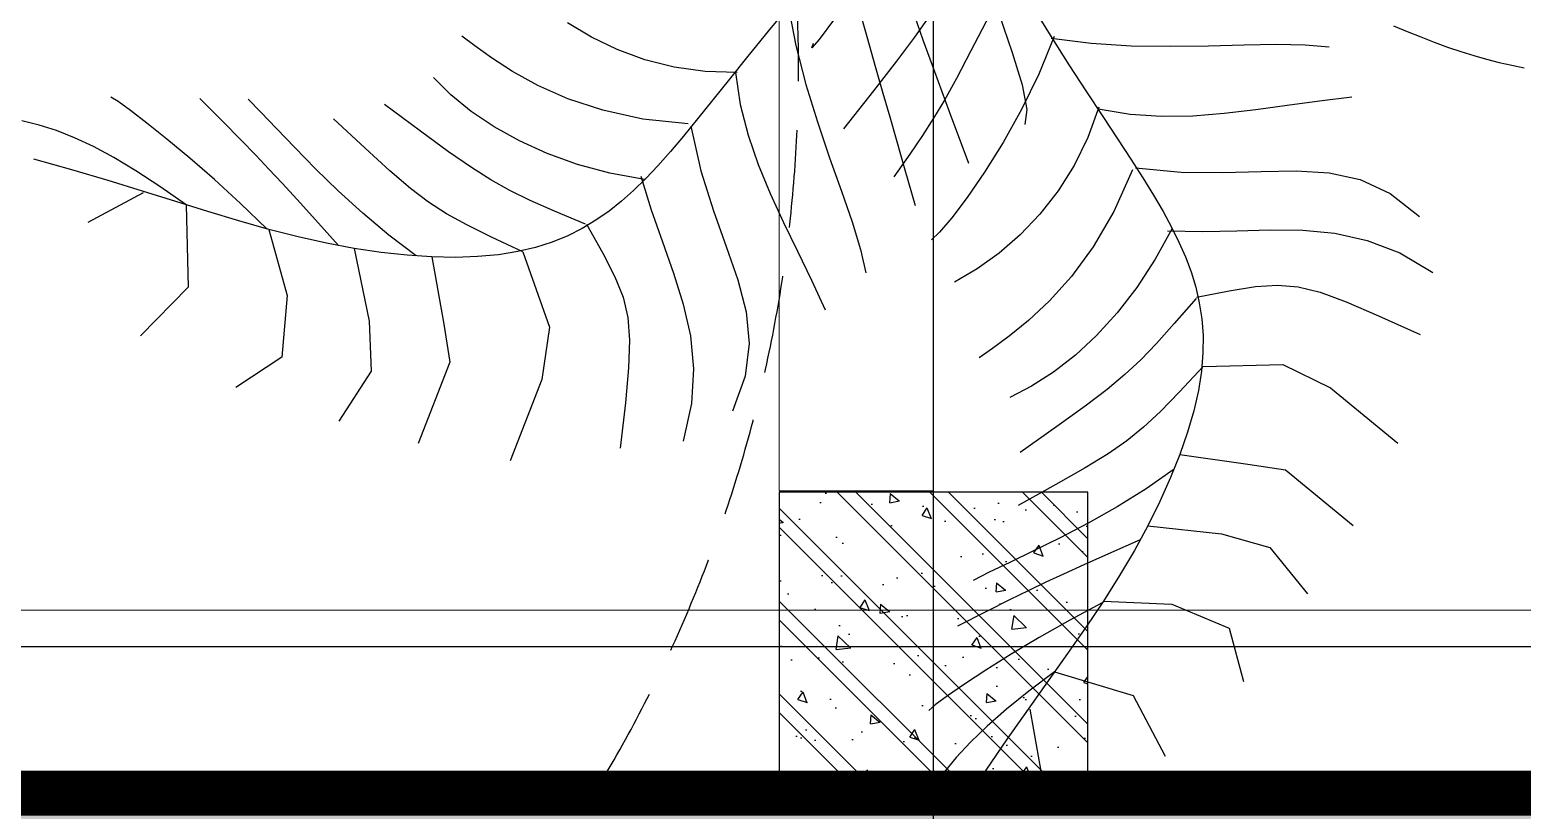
# Model space of a CAD drawing. Header units: millimetres. Extents: x -1030105 to 906887, y -616134 to 1220667.
# Drawn here: x -90161 to -88227, y 504383 to 505395 of the extents above; entities that cross this region are included whole.
import ezdxf
from ezdxf.enums import TextEntityAlignment as Align

# ---------------------------------------------------------------- set-up
doc = ezdxf.new("R2010")
doc.units = ezdxf.units.MM
doc.header["$MEASUREMENT"] = 0
for name, pattern in [('CENTER', [2, 1.25, -0.25, 0.25, -0.25]), ('DASH', [0.35, 0.25, -0.1]), ('DASHED', [0.75, 0.5, -0.25]), ('HIDDEN', [9.524999999999999, 6.35, -3.175])]:
    doc.linetypes.add(name, pattern=pattern)
for name, color, linetype in [('A-Column', 4, 'Continuous'), ('A-Furniture', 143, 'Continuous'), ('A-Stair', 3, 'Continuous'), ('A-Tree', 98, 'Continuous'), ('XR-BC-zColumn$0$LBC - BEACH CLUB - 240809 DG Rev$0$DA-WALL-PATT', 8, 'Continuous')]:
    doc.layers.add(name, color=color, linetype=linetype)
doc.layers.add('A-Wall', color=6, linetype='Continuous', lineweight=9)
doc.styles.add('Arial_Bold', font='arialbd.ttf')

# ---------------------------------------------------------------- blocks, each defined once
blk = doc.blocks.new('FUR')
at = {"layer": 'A-Furniture', "color": 8, "linetype": 'DASH', "lineweight": 9, "ltscale": 1000, "const_width": 50}
blk.add_lwpolyline([(-33574.116996225, 38198.03701352875), (-3.274180926382542e-10, 38211.88251353393), (0, 0), (-7049.126603505938, -1.164153218269348e-10, -0.3011393681377011), (-23981.73349209089, -18888.11748647457), (-49064.43265007329, -18888.11748647457, -0.06124952190979967), (-52473.9447657284, -15923.13210822688), (-52473.9447657284, -15923.13210822688, -0.127607782766149), (-56769.0085550223, -7888.247632739716), (-57047.06649999994, -6235.426486474578, -0.1924218543560013), (-53256.03130311794, 9916.925028712954), (-55726.52506250713, 11649.12232822133, -0.09220963238652186), (-52805.8425345454, 17542.93784715806, -0.09579334497253111), (-54512.04080293298, 23938.01559452759, -0.1077169431674273), (-53957.97341630229, 28268.68321032356, -0.2285839789093287), (-47025.84992466056, 33492.16687116434, 0.2045490622853214), (-42688.61020563537, 36230.61212708103, 0.1311708844373413), (-42047.51066320275, 38025.4441493589, -0.3035398224954187), (-39524.66233420366, 41042.55836063065, -0.3273425619805889)], format="xyb", close=True, dxfattribs=at)
at = {"layer": 'A-Furniture', "color": 8, "linetype": 'DASH', "ltscale": 50}
blk.add_open_spline([(-42687.95049999998, -19137.02927138517), (-41285.08198805523, -16590.70523152233), (-40889.95049999998, -13356.02927138517), (-44692.45203458441, -11594.69247801322), (-47704.73972640681, -12433.99532528175), (-50055.22510409662, -13846.72949299018), (-51582.59966459125, -14985.5838004346), (-52347.18772559804, -15312.02611631074), (-52578.16196491875, -15392.76884650276)], degree=3, knots=[0, 0, 0, 0, 6281.430987442272, 9216.361979299607, 12501.80530776205, 15762.23257229904, 17490.63072353798, 18208.39250142233, 18208.39250142233, 18208.39250142233, 18208.39250142233], dxfattribs=at)
blk = doc.blocks.new('CAY8')
at = {"color": 0, "linetype": 'ByBlock'}
for p, q in [((-940.3137401825061, 145.768174705825), (-946.1185544049276, 151.5635492960155)), ((-934.7235632646898, 139.3882252406347), (-940.3137401825061, 145.768174705825)), ((-929.2662368465008, 132.2471229548701), (-934.7235632646898, 139.3882252406347)), ((-903.4047295116015, 136.1425936371252), (-905.1583078142412, 139.6563538433566)), ((-938.0649973905802, 120.1860671189079), (-950.5168529680359, 133.4464085603995)), ((-923.8599741226335, 124.1682899042662), (-929.2662368465008, 132.2471229548701)), ((-900.6598658630301, 129.7326422717906), (-903.4047295116015, 136.1425936371252)), ((-897.1312236990398, 120.7794901121542), (-900.6598658630301, 129.7326422717906)), ((-926.3047232869849, 107.283907857347), (-938.0649973905802, 120.1860671189079)), ((-918.4229882883064, 114.9751481428557), (-923.8599741226335, 124.1682899042662)), ((-893.0263098498817, 109.6361275239997), (-897.1312236990398, 120.7794901121542)), ((-866.7262028654204, 103.1832332871436), (-870.2616481090499, 117.824978480292)), ((-912.8734925372319, 104.4911197258498), (-918.4229882883064, 114.9751481428557)), ((-915.133669793313, 94.77777983423766), (-926.3047232869849, 107.283907857347)), ((-907.1297000644972, 92.53962670845976), (-912.8734925372319, 104.4911197258498)), ((-888.5526311469857, 96.65554487219379), (-893.0263098498817, 109.6361275239997)), ((-849.3357030902243, 97.82547973476358), (-851.3103314946766, 105.9690212018777)), ((-883.91769442021, 82.19073252212729), (-888.5526311469857, 96.65554487219379)), ((-863.9597579267847, 91.60332797416231), (-866.7262028654204, 103.1832332871436)), ((-847.0656728668237, 87.58272618825322), (-849.3357030902243, 97.82547973476358)), ((-915.3127875501068, 93.97468717974152), (-944.3487014881084, 95.55333815697122)), ((-904.4494760451689, 82.70553210620164), (-915.133669793313, 94.77777983423766)), ((-901.1098240653209, 78.94409114570044), (-907.1297000644972, 92.53962670845976)), ((-861.732146699409, 82.01472464871222), (-863.9597579267847, 91.60332797416231)), ((-844.4117731003989, 75.62804380720081), (-847.0656728668237, 87.58272618825322)), ((-901.1098240653209, 78.94409114570044), (-920.0258235257697, 45.94454750164914)), ((-894.1497811784193, 71.10501373169427), (-904.4494760451689, 82.70553210620164)), ((-879.3290065004603, 66.59468083938737), (-883.91769442021, 82.19073252212729)), ((-859.8132025891009, 73.34688541593096), (-861.732146699409, 82.01472464871222)), ((-816.8143473458604, 58.5986838777917), (-822.2834638411205, 77.83928790428945)), ((-748.843305701097, 72.88726931265592), (-751.6515290111547, 79.75081799813961)), ((-884.1322243284067, 60.01407376871248), (-894.1497811784193, 71.10501373169427)), ((-857.972759002716, 64.52927238239681), (-859.8132025891009, 73.34688541593096)), ((-841.2855360670055, 62.34871583665699), (-844.4117731003989, 75.62804380720081)), ((-790.7882298270179, 52.09784756825866), (-798.6282094300532, 71.29847580484966)), ((-770.0148150293662, 59.19625831229678), (-772.7601240345157, 70.24708984136123)), ((-745.0999060214072, 64.09360364902568), (-748.843305701097, 72.88726931265592)), ((-874.9940742179879, 50.22038018851345), (-879.3290065004603, 66.59468083938737)), ((-855.9806493467822, 54.4913476541642), (-857.972759002716, 64.52927238239681)), ((-837.5984940434191, 48.13202552141047), (-841.2855360670055, 62.34871583665699)), ((-740.0652307645705, 53.72843044749061), (-745.0999060214072, 64.09360364902568)), ((-874.2944446309975, 49.47056127394353), (-884.1322243284067, 60.01407376871248)), ((-812.3783106020765, 43.65250996243594), (-816.8143473458604, 58.5986838777917)), ((-765.9801839654447, 47.81548915559142), (-770.0148150293662, 59.19625831229678)), ((-700.6069977033239, 48.42316307128385), (-706.6215777455636, 59.85204538604921)), ((-874.2944446309975, 49.47056127394353), (-882.8400325470338, 18.92748891817791)), ((-864.5340812221893, 39.51232530617017), (-874.2944446309975, 49.47056127394353)), ((-853.6067070269764, 42.16257333728754), (-855.9806493467822, 54.4913476541642)), ((-784.5636315836946, 37.21140089910659), (-790.7882298270179, 52.09784756825866)), ((-733.3831807231381, 42.15035914855434), (-740.0652307645705, 53.72843044749061)), ((-693.3417873857597, 37.31239934617224), (-700.6069977033239, 48.42316307128385)), ((-920.0258235257697, 45.94454750164914), (-950.6379251968956, 38.02262965792215)), ((-850.6207654498266, 26.47241153821415), (-853.6067070269764, 42.16257333728754)), ((-833.2621793047783, 33.36525610657736), (-837.5984940434191, 48.13202552141047)), ((-808.4698979650111, 31.85255743862399), (-812.3783106020765, 43.65250996243594)), ((-760.6371340802125, 36.22481674204937), (-765.9801839654447, 47.81548915559142)), ((-724.6976566901194, 29.71799919357181), (-733.3831807231381, 42.15035914855434)), ((-854.7732565799724, 30.17540939236096), (-864.5340812221893, 39.51232530617017)), ((-779.3581933782098, 25.5206832299682), (-784.5636315836946, 37.21140089910659)), ((-753.9665686102799, 24.54427544247483), (-760.6371340802125, 36.22481674204937)), ((-684.8050495697007, 26.69170329767257), (-693.3417873857597, 37.31239934617224)), ((-845.0320265546961, 21.48863493530553), (-854.7732565799724, 30.17540939236096)), ((-828.1881241270075, 18.43569083694638), (-833.2621793047783, 33.36525610657736)), ((-804.583653789121, 22.05061758741249), (-808.4698979650111, 31.85255743862399)), ((-713.6525594576069, 16.78996002265376), (-724.6976566901194, 29.71799919357181)), ((-845.0320265546961, 21.48863493530553), (-856.5268507701821, -10.83589293108344)), ((-835.3549303386371, 13.47901780879511), (-845.0320265546961, 21.48863493530553)), ((-800.2141224305651, 13.0984816893997), (-804.583653789121, 22.05061758741249)), ((-774.5756938894756, 15.90724199250144), (-779.3581933782098, 25.5206832299682)), ((-745.9493907938286, 12.893899627672), (-753.9665686102799, 24.54427544247483)), ((-674.9758870315181, 16.73302401405272), (-684.8050495697007, 26.69170329767257)), ((-882.8400325470338, 18.92748891817791), (-899.714523556946, -4.298255425082971)), ((-822.2878607870134, 3.730612957044286), (-828.1881241270075, 18.43569083694638)), ((-769.6199117958149, 7.252624618167829), (-774.5756938894756, 15.90724199250144)), ((-699.8917898184791, 3.724851076369305), (-713.6525594576069, 16.78996002265376)), ((-663.8334025479762, 7.608310583056664), (-674.9758870315181, 16.73302401405272)), ((-613.8526564457989, 13.87648479149539), (-629.175091709998, 8.53370125308902)), ((-615.1889541339242, 13.8059040741955), (-621.7094779063464, -3.733182263777053)), ((-825.7865071256438, 6.173573885376754), (-835.3549303386371, 13.47901780879511)), ((-794.8558482428834, 3.847941025380351), (-800.2141224305651, 13.0984816893997)), ((-763.8946257762709, -1.561621460130482), (-769.6199117958149, 7.252624618167829)), ((-736.5665038671414, 1.393723669361862), (-745.9493907938286, 12.893899627672)), ((-651.3566988959046, -0.510487907768038), (-663.8334025479762, 7.608310583056664)), ((-629.175091709998, 8.53370125308902), (-643.1814671563243, 3.473639277553957)), ((-816.3712961076653, -0.4006809616821556), (-825.7865071256438, 6.173573885376754)), ((-788.003375582628, -6.849213124309244), (-794.8558482428834, 3.847941025380351)), ((-725.7988110684655, -9.836218061258478), (-736.5665038671414, 1.393723669361862)), ((-683.059248564894, -9.11871820431952), (-699.8917898184791, 3.724851076369305)), ((-643.1814671563243, 3.473639277553957), (-655.9448933523872, -1.228781751551651)), ((-586.4793176364165, 0.9092536805856071), (-591.4325938258171, -17.20262812744295)), ((-899.714523556946, -4.298255425082971), (-925.2642657311644, -5.252433182851746)), ((-816.3712961076653, -0.4006809616821556), (-827.7937738506862, -29.93739812973035)), ((-807.1538364776989, -6.216730859703603), (-816.3712961076653, -0.4006809616821556)), ((-798.1786674285449, -11.24755993574763), (-807.1538364776989, -6.216730859703603)), ((-779.1512488034696, -20.14118947887437), (-788.003375582628, -6.849213124309244)), ((-756.8036145092319, -11.65394881139036), (-763.8946257762709, -1.561621460130482)), ((-667.5499320843937, -5.511768697271691), (-678.1269500166727, -9.366033408206931)), ((-655.9448933523872, -1.228781751551651), (-667.5499320843937, -5.511768697271691)), ((-652.075557567854, -0.04139910218327714), (-657.7989214307654, -13.81662353017418)), ((-621.7094779063464, -3.733182263777053), (-627.0514416622736, -21.54859846125873)), ((-600.6908310262643, -2.850083317838653), (-610.9763691523822, -6.98797724004362)), ((-856.5268507701821, -10.83589293108344), (-867.7023180115339, -31.10505514580836)), ((-789.4903281532661, -15.46615231733267), (-798.1786674285449, -11.24755993574763)), ((-747.7506566736101, -24.14281000310257), (-756.8036145092319, -11.65394881139036)), ((-713.6272156343457, -20.6758911942361), (-725.7988110684655, -9.836218061258478)), ((-687.8177650332636, -12.79541397870889), (-696.7641950174202, -15.80374850345652)), ((-682.5951571567839, -10.61489486661412), (-689.2931936014411, -30.75061372858727)), ((-678.1269500166727, -9.366033408206931), (-687.8177650332636, -12.79541397870889)), ((-610.9763691523822, -6.98797724004362), (-615.9112679233422, -8.542768844255988)), ((-615.9112679233422, -8.542768844255988), (-614.1830369690124, -7.103690313726474)), ((-781.1182958006666, -18.85910721326763), (-789.4903281532661, -15.46615231733267)), ((-779.1512488034696, -20.14118947887437), (-786.5964159640262, -56.32045969947467)), ((-773.031799341732, -21.4674841661672), (-781.1182958006666, -18.85910721326763)), ((-712.9911714258978, -20.57263179394613), (-720.5553536179705, -22.34085674917696)), ((-714.3376635456716, -18.38548985078342), (-718.3346570162084, -34.22354038271988)), ((-705.1080578537712, -18.39487507680133), (-712.9911714258978, -20.57263179394613)), ((-696.7641950174202, -15.80374850345652), (-705.1080578537712, -18.39487507680133)), ((-657.7989214307654, -13.81662353017418), (-662.0414620663487, -27.79081815151403)), ((-591.4325938258171, -17.20262812744295), (-595.3490195344839, -31.53478741302206)), ((-567.356361323049, -19.5318081698988), (-570.0376524327785, -32.00716817427565)), ((-765.1850057048923, -23.34595779993651), (-773.031799341732, -21.4674841661672)), ((-757.5320818175951, -24.54920273893913), (-765.1850057048923, -23.34595779993651)), ((-750.0271946070261, -25.13189360806246), (-757.5320818175951, -24.54920273893913)), ((-742.624511000764, -25.14870503081875), (-750.0271946070261, -25.13189360806246)), ((-747.2743503474758, -24.4939571526902), (-747.7727853465458, -39.89280936169052)), ((-735.2781979271076, -24.65431163242283), (-742.624511000764, -25.14870503081875)), ((-727.9424223132428, -23.70338803723826), (-735.2781979271076, -24.65431163242283)), ((-720.5553536179705, -22.34085674917696), (-727.9424223132428, -23.70338803723826)), ((-627.0514416622736, -21.54859846125873), (-631.4666398222234, -39.21733237190165)), ((-562.1966205161134, -24.18102935085881), (-572.7610290283683, -28.91086297276888)), ((-867.7023180115339, -31.10505514580836), (-892.5041478066978, -43.24835929518849)), ((-827.7937738506862, -29.93739812973035), (-834.4322889746236, -46.40570705183745)), ((-718.3346570162084, -34.22354038271988), (-721.5316418156126, -49.66699111091111)), ((-689.2931936014411, -30.75061372858727), (-693.8655592177147, -49.45562225171852)), ((-662.0414620663487, -27.79081815151403), (-665.1061725318632, -41.9587386491894)), ((-585.5520325723828, -34.08674658066411), (-601.8023847565692, -40.2965247777156)), ((-595.3490195344839, -31.53478741302206), (-598.6114839488782, -43.49196614990615)), ((-572.7610290283683, -28.91086297276888), (-585.5520325723828, -34.08674658066411)), ((-570.0376524327785, -32.00716817427565), (-573.0761884509539, -47.23779022515191)), ((-747.7727853465458, -39.89280936169052), (-748.6238888281787, -52.07971308918604)), ((-631.4666398222234, -39.21733237190165), (-635.206866807106, -56.31637184942338)), ((-601.8023847565692, -40.2965247777156), (-622.7448391884882, -48.12804216807672)), ((-537.8272856569656, -38.14860832998784), (-553.673662976149, -47.8753522504976)), ((-533.837467104122, -40.13497047071542), (-537.718760036636, -58.38922864886081)), ((-834.4322889746236, -46.40570705183745), (-866.5092981660327, -71.006162165575)), ((-665.1061725318632, -41.9587386491894), (-667.2960458842408, -56.31514070743106)), ((-598.6114839488782, -43.49196614990615), (-601.6028762563783, -54.47890631184964)), ((-573.0761884509539, -47.23779022515191), (-576.7984044190653, -66.67120419014645)), ((-553.673662976149, -47.8753522504976), (-565.9857800653972, -55.26693764934862)), ((-518.6750666560674, -43.00813742707942), (-518.5603160884402, -60.61704419213311)), ((-748.6238888281787, -52.07971308918604), (-750.3002357065325, -62.18840447709044)), ((-721.5316418156126, -49.66699111091111), (-724.5906062409395, -64.70582157331773)), ((-693.8655592177147, -49.45562225171852), (-697.341044093786, -66.76080090091818)), ((-601.6028762563783, -54.47890631184964), (-604.7060856441658, -65.9003498716902)), ((-786.5964159640262, -56.32045969947467), (-802.1017933342937, -75.2180552066693)), ((-667.2960458842408, -56.31514070743106), (-668.9140751805444, -70.85478000889816)), ((-635.206866807106, -56.31637184942338), (-638.5239170374389, -72.42270474695215)), ((-575.9005115327509, -60.95398846381977), (-584.5547319846792, -65.56712863263056)), ((-565.9857800653972, -55.26693764934862), (-575.9005115327509, -60.95398846381977)), ((-537.718760036636, -58.38922864886081), (-541.5908882186832, -73.49753167627023)), ((-517.3387806575538, -62.04768385404714), (-532.2854551727123, -73.24103044432377)), ((-518.9061285324042, -61.90974945714515), (-504.2404188387718, -73.53101182479259)), ((-518.5603160884402, -60.61704419213311), (-518.2139198805435, -76.84055700628778)), ((-750.3002357065325, -62.18840447709044), (-753.2744008971404, -71.3526196677758)), ((-724.5906062409395, -64.70582157331773), (-728.1735385908814, -79.33001130659068)), ((-697.341044093786, -66.76080090091818), (-700.7484383175088, -82.69703014253719)), ((-604.7060856441658, -65.9003498716902), (-608.3040012988986, -79.16103880324772)), ((-584.5547319846792, -65.56712863263056), (-593.0853160288952, -69.73698209266695)), ((-576.7984044190653, -66.67120419014645), (-581.5307353794542, -91.75493993576492)), ((-802.1017933342937, -75.2180552066693), (-834.1787815050684, -99.8185255927583)), ((-753.2744008971404, -71.3526196677758), (-758.0189593136365, -80.70609480439998)), ((-668.9140751805444, -70.85478000889816), (-670.2632534784916, -85.57241223742858)), ((-638.5239170374389, -72.42270474695215), (-641.6695849332154, -87.11331891781265)), ((-602.6291382729814, -74.09417278219007), (-614.3230733234068, -79.26932463893718)), ((-593.0853160288952, -69.73698209266695), (-602.6291382729814, -74.09417278219007)), ((-532.2854551727123, -73.24103044432377), (-547.6821329666618, -83.19527689133065)), ((-541.5908882186832, -73.49753167627023), (-545.6178483927706, -84.35325124012707)), ((-504.2404188387718, -73.53101182479259), (-488.9477087573814, -84.1167876315576)), ((-758.0189593136365, -80.70609480439998), (-765.0064858716851, -91.38256602894216)), ((-728.1735385908814, -79.33001130659068), (-732.9424271626904, -93.52953984692249)), ((-700.7484383175088, -82.69703014253719), (-705.1165319766715, -97.29519044194421)), ((-608.3040012988986, -79.16103880324772), (-612.7795124082168, -95.66571507935987)), ((-518.2139198805435, -76.84055700628778), (-517.7297230088134, -91.72505678728157)), ((-670.2632534784916, -85.57241223742858), (-671.6465738353418, -100.4627930768602)), ((-641.6695849332154, -87.11331891781265), (-644.8956649159354, -99.96520221611536)), ((-547.6821329666618, -83.19527689133065), (-562.9027238234539, -91.8447862336161)), ((-545.6178483927706, -84.35325124012707), (-549.9636373004887, -89.84975902840051)), ((-488.9477087573814, -84.1167876315576), (-473.508115501716, -93.77582965998408)), ((-765.0064858716851, -91.38256602894216), (-774.7095554860989, -104.5157694841673)), ((-732.9424271626904, -93.52953984692249), (-739.5592602548622, -107.2943867318809)), ((-562.9027238234539, -91.8447862336161), (-577.3211375256997, -99.12392151169297)), ((-517.7297230088134, -91.72505678728157), (-517.2015704476562, -105.3169244538349)), ((-473.508115501716, -93.77582965998408), (-458.4017562855861, -102.616890692354)), ((-705.1165319766715, -97.29519044194421), (-711.4741151599792, -110.5861622654902)), ((-671.6465738353418, -100.4627930768602), (-673.3670293078303, -115.5206782097866)), ((-644.8956649159354, -99.96520221611536), (-648.4539514051339, -110.5553424945301)), ((-577.3211375256997, -99.12392151169297), (-590.3112838557481, -104.9670457656812)), ((-516.4668784278019, -100.7313272135416), (-528.0438280991566, -110.0885308159031)), ((-517.1351479389541, -101.2700460243632), (-505.8027476819971, -110.9700669715148)), ((-458.4017562855861, -102.616890692354), (-444.1087483224746, -110.7487235108183)), ((-774.7095554860989, -104.5157694841673), (-787.6007430704467, -121.239441312382)), ((-739.5592602548622, -107.2943867318809), (-748.6860261646489, -120.6145314984442)), ((-601.2470725973235, -109.3085220349149), (-609.5024135333642, -112.0827133594485)), ((-590.3112838557481, -104.9670457656812), (-601.2470725973235, -109.3085220349149)), ((-528.0438280991566, -110.0885308159031), (-540.1651633323181, -117.865971772726)), ((-517.2015704476562, -105.3169244538349), (-516.7143619921026, -117.6774879148634)), ((-711.4741151599792, -110.5861622654902), (-720.8499779548274, -122.6008260784783)), ((-609.5024135333642, -112.0827133594485), (-614.4512164463504, -113.2239827794019)), ((-505.8027476819971, -110.9700669715148), (-493.8235159834858, -119.3232265093957)), ((-444.1087483224746, -110.7487235108183), (-431.1092088253408, -118.2800808980519)), ((-748.6860261646489, -120.6145314984442), (-760.9847131899569, -133.4799536830014)), ((-720.8499779548274, -122.6008260784783), (-734.2729104493974, -133.3700623465393)), ((-552.6738084234003, -124.1366597142533), (-565.4126876692371, -128.9736042709246)), ((-540.1651633323181, -117.865971772726), (-552.6738084234003, -124.1366597142533)), ((-516.7143619921026, -117.6774879148634), (-516.3172167145076, -128.9278630384269)), ((-493.8235159834858, -119.3232265093957), (-481.2960704882917, -126.6160675767369)), ((-431.1092088253408, -118.2800808980519), (-419.8832550077332, -125.3197156362712)), ((-565.4126876692371, -128.9736042709246), (-578.2247253671867, -132.4498150742274)), ((-516.3172167145076, -128.9278630384269), (-516.0503085053624, -139.2041126844833)), ((-481.2960704882917, -126.6160675767369), (-468.3190288418755, -133.1351331120732)), ((-419.8832550077332, -125.3197156362712), (-410.9110040833966, -131.9763805080856)), ((-603.4399733049268, -135.6120739414382), (-615.5290321381235, -135.4441412672077)), ((-590.9528458132972, -134.638301754143), (-603.4399733049268, -135.6120739414382)), ((-578.2247253671867, -132.4498150742274), (-590.9528458132972, -134.638301754143)), ((-518.0765915230713, -133.5423331124093), (-535.4930930858009, -145.5821499809299)), ((-516.510230826867, -133.5632999696809), (-499.4298312830997, -146.1557904991405)), ((-468.3190288418755, -133.1351331120732), (-454.9910086895015, -139.1669660545285)), ((-516.0503085053624, -139.2041126844833), (-515.9538112565988, -148.6422997117461)), ((-454.9910086895015, -139.1669660545285), (-441.4106276764342, -144.9981093421793)), ((-380.3337273446941, -138.9685315827937), (-376.3479134159552, -144.503862068972)), ((-376.3479134159552, -144.503862068972), (-372.3067775600994, -149.9189691248885)), ((-535.4930930858009, -145.5821499809299), (-552.1710617593908, -154.6320789176152)), ((-515.9538112565988, -148.6422997117461), (-516.0678988594282, -157.3784869793872)), ((-499.4298312830997, -146.1557904991405), (-483.053249719922, -156.2845341268239)), ((-441.4106276764342, -144.9981093421793), (-427.6765034481341, -150.9151059134292)), ((-427.6765034481341, -150.9151059134292), (-413.8872536494728, -157.2044987071404)), ((-372.3067775600994, -149.9189691248885), (-368.2182228883084, -155.1941080035012)), ((-552.1710617593908, -154.6320789176152), (-567.8794804052577, -161.1416068060844)), ((-516.0678988594282, -157.3784869793872), (-516.4327452049965, -165.5487373457272)), ((-483.053249719922, -156.2845341268239), (-467.6690306902583, -164.9375109588564)), ((-368.2182228883084, -155.1941080035012), (-364.0901525116333, -160.3095339572446)), ((-582.3873318849492, -165.5602205289088), (-595.4635990596853, -168.3374069698384)), ((-567.8794804052577, -161.1416068060844), (-582.3873318849492, -165.5602205289088)), ((-516.4327452049965, -165.5487373457272), (-517.0885241849082, -173.2891136707894)), ((-467.6690306902583, -164.9375109588564), (-453.5657187465749, -173.1027011007081)), ((-364.0901525116333, -160.3095339572446), (-359.9304695394876, -165.24550223816)), ((-359.9304695394876, -165.24550223816), (-355.7470770834461, -169.9822680991401)), ((-616.3973119406128, -170.7654455365609), (-623.7927233696373, -171.3152714294611)), ((-606.8772647913411, -169.9226530110518), (-616.3973119406128, -170.7654455365609)), ((-595.4635990596853, -168.3374069698384), (-606.8772647913411, -169.9226530110518)), ((-516.5310881492314, -166.1855602444393), (-530.6014597545418, -174.4117921842462)), ((-518.9289297499326, -166.1534634209875), (-505.1011874950473, -174.8490568786056)), ((-355.7470770834461, -169.9822680991401), (-351.5478782542323, -174.5000867922263)), ((-530.6014597545418, -174.4117921842462), (-544.6091690801095, -181.1822337451576)), ((-517.0885241849082, -173.2891136707894), (-518.0754096902438, -180.7356788132874)), ((-505.1011874950473, -174.8490568786056), (-491.4015156793012, -182.6618588314868)), ((-453.5657187465749, -173.1027011007081), (-441.0318584416655, -181.7680846585044)), ((-351.5478782542323, -174.5000867922263), (-347.3308423769395, -178.7910055697848)), ((-347.3308423769395, -178.7910055697848), (-343.0542036390525, -182.8942396810289)), ((-544.6091690801095, -181.1822337451576), (-558.4459578805236, -186.5521396889217)), ((-518.0754096902438, -180.7356788132874), (-519.4379069399856, -188.0062675644058)), ((-491.4015156793012, -182.6618588314868), (-478.0440099634125, -190.2183610699412)), ((-441.0318584416655, -181.7680846585044), (-430.3559943280616, -191.9216417379121)), ((-343.0542036390525, -182.8942396810289), (-338.6662624422952, -186.8607963754966)), ((-572.0035679086704, -190.5767647761077), (-585.1737409175021, -193.3113637684637)), ((-558.4459578805236, -186.5521396889217), (-572.0035679086704, -190.5767647761077)), ((-519.4379069399856, -188.0062675644058), (-521.2378464629564, -195.1458024461299)), ((-478.0440099634125, -190.2183610699412), (-465.2427660080994, -198.1450553850646)), ((-430.3559943280616, -191.9216417379121), (-421.826670958164, -204.5513524444668)), ((-609.9187428930873, -195.1315025124695), (-621.277055366596, -194.3275517864367)), ((-597.8482186612146, -194.8111914269521), (-609.9187428930873, -195.1315025124695)), ((-585.1737409175021, -193.3113637684637), (-597.8482186612146, -194.8111914269521)), ((-523.7785756123903, -199.7102180334532), (-538.4537062504078, -204.4608222262741)), ((-521.2378464629564, -195.1458024461299), (-523.5413901144402, -202.180977911934)), ((-523.2974280782782, -199.3657342349525), (-508.8062742263337, -204.5982811151243)), ((-465.2427660080994, -198.1450553850646), (-453.2118794741455, -207.068433568018)), ((-538.4537062504078, -204.4608222262741), (-550.24332293109, -208.0860740343251)), ((-523.5413901144402, -202.180977911934), (-526.4146997510961, -209.1384884167328)), ((-508.8062742263337, -204.5982811151243), (-497.4788454628415, -209.1736889877484)), ((-453.2118794741455, -207.068433568018), (-442.1654460229893, -217.6149874097009)), ((-421.826670958164, -204.5513524444668), (-415.7324328847662, -220.6451968845558)), ((-570.1578309146262, -212.8461977849493), (-580.778630465682, -214.4239083711855)), ((-560.3953797779814, -210.807392779765), (-570.1578309146262, -212.8461977849493)), ((-550.24332293109, -208.0860740343251), (-560.3953797779814, -210.807392779765)), ((-526.4146997510961, -209.1384884167328), (-529.9239372292559, -216.0450284140661)), ((-497.4788454628415, -209.1736889877484), (-488.3829283213399, -213.8917470400247)), ((-488.3829283213399, -213.8917470400247), (-480.5863093351709, -219.552244458826)), ((-609.5870913029776, -217.0817235746636), (-630.2706608374192, -218.6046668358304)), ((-593.50573255358, -215.7619438603706), (-609.5870913029776, -217.0817235746636)), ((-580.778630465682, -214.4239083711855), (-593.50573255358, -215.7619438603706)), ((-529.9239372292559, -216.0450284140661), (-534.1352644043345, -222.9272923583248)), ((-480.5863093351709, -219.552244458826), (-473.1567750379381, -226.9549704317451)), ((-442.1654460229893, -217.6149874097009), (-432.3175613147596, -230.4112087015365)), ((-534.1352644043345, -222.9272923583248), (-539.1148431327292, -229.8119747029832)), ((-473.1567750379381, -226.9549704317451), (-465.1621119637693, -236.8997141461132)), ((-552.6645378264566, -232.6488133205476), (-564.9556664918618, -235.8602996735481)), ((-537.2876594892132, -228.3373870472115), (-552.6645378264566, -232.6488133205476)), ((-539.1148431327292, -229.8119747029832), (-544.9288352710992, -236.7257699030215)), ((-537.2876594892132, -228.3373870472115), (-505.1798119695723, -246.5981711316981)), ((-432.3175613147596, -230.4112087015365), (-423.8823210106329, -246.0835892335072)), ((-623.812266647421, -239.8251633373202), (-643.8012184257223, -239.0809285922787)), ((-608.226799810056, -240.2248634264015), (-623.812266647421, -239.8251633373202)), ((-595.7966121447225, -240.1541279819849), (-608.226799810056, -240.2248634264015)), ((-585.2734978822537, -239.4870561269254), (-595.7966121447225, -240.1541279819849)), ((-575.4092512545303, -238.0977469832924), (-585.2734978822537, -239.4870561269254)), ((-564.9556664918618, -235.8602996735481), (-575.4092512545303, -238.0977469832924)), ((-544.9288352710992, -236.7257699030215), (-551.6257995336109, -243.6852548481456)), ((-465.1621119637693, -236.8997141461132), (-455.6701066463338, -250.1862647887374)), ((-551.6257995336109, -243.6852548481456), (-559.1838820723187, -250.6665361765899)), ((-505.1798119695723, -246.5981711316981), (-491.998555731856, -267.1843394822918)), ((-559.1838820723187, -250.6665361765899), (-567.563625897832, -257.635602962755)), ((-455.6701066463338, -250.1862647887374), (-443.7485456188424, -267.6144115472762)), ((-671.1688180657857, -258.6330640819124), (-679.5239799785177, -257.9945545858773)), ((-660.7259026435768, -259.6393219609072), (-671.1688180657857, -258.6330640819124)), ((-648.5362239360311, -260.8095133125953), (-660.7259026435768, -259.6393219609072)), ((-634.9407721656517, -261.9398232275616), (-648.5362239360311, -260.8095133125953)), ((-620.2805375569715, -262.8264367959328), (-634.9407721656517, -261.9398232275616)), ((-573.3210389344731, -261.9859503255557), (-589.1296807176677, -263.053315254574)), ((-567.563625897832, -257.635602962755), (-576.7255740202363, -264.558444280583)), ((-567.563625897832, -257.635602962755), (-543.0022783058794, -277.6263724157598)), ((-604.896510332952, -263.2655391084245), (-620.2805375569715, -262.8264367959328)), ((-589.1296807176677, -263.053315254574), (-604.896510332952, -263.2655391084245)), ((-576.7255740202363, -264.558444280583), (-586.6302694502065, -271.40104920454)), ((-491.998555731856, -267.1843394822918), (-478.5144525400665, -305.2933315241371)), ((-681.6383044656232, -273.5167753157202), (-696.6559443046553, -272.3546354606351)), ((-669.7702815599823, -274.4641173646069), (-681.6383044656232, -273.5167753157202)), ((-659.9626081587976, -275.3085745708577), (-669.7702815599823, -274.4641173646069)), ((-651.1260168327408, -276.1620598980353), (-659.9626081587976, -275.3085745708577)), ((-586.6302694502065, -271.40104920454), (-597.2382551983519, -278.1294068085681)), ((-642.1712401539244, -277.1364863096369), (-651.1260168327408, -276.1620598980353)), ((-632.0090106924963, -278.3437667691596), (-642.1712401539244, -277.1364863096369)), ((-619.5500610201107, -279.8958142401661), (-632.0090106924963, -278.3437667691596)), ((-603.7051237077667, -281.904541686612), (-619.5500610201107, -279.8958142401661)), ((-597.2382551983519, -278.1294068085681), (-608.5100742748236, -284.7095061675918)), ((-597.2382551983519, -278.1294068085681), (-570.0478983648045, -299.0504627287573)), ((-543.0022783058794, -277.6263724157598), (-529.3913997838954, -289.0289628083901)), ((-608.5100742748236, -284.7095061675918), (-620.406269690624, -291.1073363555533)), ((-529.3913997838954, -289.0289628083901), (-515.9073176128059, -327.1379701222595)), ((-695.9025515908925, -296.5356094602594), (-707.7690073336034, -296.9961261110202)), ((-682.1748411277786, -296.2921088142084), (-695.9025515908925, -296.5356094602594)), ((-666.985712869222, -296.3538948744808), (-682.1748411277786, -296.2921088142084)), ((-650.7350037383494, -296.8092383422972), (-666.985712869222, -296.3538948744808)), ((-620.406269690624, -291.1073363555533), (-632.8932330630832, -297.3127294289934)), ((-724.3188069621665, -298.2151246185804), (-728.2024769990803, -298.7970650724146)), ((-717.374371431868, -297.585388064419), (-724.3188069621665, -298.2151246185804)), ((-707.7690073336034, -296.9961261110202), (-717.374371431868, -297.585388064419)), ((-645.9607504391661, -303.4108893747816), (-659.6044564716412, -309.5108631619933)), ((-633.8225506600556, -297.7464099196641), (-650.7350037383494, -296.8092383422972)), ((-632.8932330630832, -297.3127294289934), (-645.9607504391661, -303.4108893747816)), ((-632.8932330630832, -297.3127294289934), (-606.485776964355, -314.8783949206172)), ((-570.0478983648045, -299.0504627287573), (-554.2241888582848, -315.9424792570117)), ((-659.6044564716412, -309.5108631619933), (-673.8199858151111, -315.7216977595726)), ((-697.1424751389986, -317.0012967308412), (-708.8282671791367, -319.0394378765905)), ((-684.0010003390835, -315.231839922335), (-697.1424751389986, -317.0012967308412)), ((-673.8199858151111, -315.7216977595726), (-688.6029731222789, -322.1524401369879)), ((-669.2106336615961, -313.7078491626144), (-684.0010003390835, -315.231839922335)), ((-669.2106336615961, -313.7078491626144), (-643.6715679430908, -341.8954535040884)), ((-606.485776964355, -314.8783949206172), (-589.6112859545083, -338.1041392634852)), ((-554.2241888582848, -315.9424792570117), (-550.3394072156643, -343.2829084500536)), ((-728.6056394521784, -324.0146463326655), (-737.0836379213924, -326.9981502195133)), ((-719.2515855774891, -321.3694816479747), (-728.6056394521784, -324.0146463326655)), ((-708.8282671791367, -319.0394378765905), (-719.2515855774891, -321.3694816479747)), ((-688.6029731222789, -322.1524401369879), (-703.9490530469611, -328.9121372627906)), ((-687.8945370510683, -322.5709605249558), (-698.3685142037193, -349.6979257021794)), ((-744.8787901031883, -330.3432115959931), (-752.1843051156229, -334.0730487514793)), ((-737.0836379213924, -326.9981502195133), (-744.8787901031883, -330.3432115959931)), ((-703.9490530469611, -328.9121372627906), (-719.8538602435638, -336.1098361065142)), ((-719.8538602435638, -336.1098361065142), (-736.3130293645936, -343.8545836374306)), ((-589.6112859545083, -338.1041392634852), (-596.5991135140994, -362.6982451911299)), ((-643.6715679430908, -341.8954535040884), (-645.5970360062329, -373.4572995177568))]:
    blk.add_line(p, q, dxfattribs=at)
blk = doc.blocks.new('CÂY')
at = {"layer": 'A-Tree', "color": 8, "ltscale": 10, "xscale": 2.803183510899544, "yscale": 2.803183510899544, "zscale": 2.803183510899544, "rotation": 31.14823041759436}
blk.add_blockref('CAY8', (1511.273434888033, -2826.677818225231), dxfattribs=at)
blk = doc.blocks.new('BỐ TRÍ LAY OUT')
at = {"layer": 'A-Furniture', "color": 3}
for name, p in [('CÂY', (4286.75486311756, 4469.288343299762)), ('FUR', (48783.7433631176, 18654.71482977469))]:
    blk.add_blockref(name, p, dxfattribs=at)
blk = doc.blocks.new('*U1486')
at = {"color": 8, "linetype": 'CENTER', "ltscale": 500}
blk.add_line((-6392.643045294039, 7811.817619178139), (-6055.4829418041, 7811.817619178139), dxfattribs=at)
at = {"style": 'Arial_Bold'}
blk.add_attdef('TRUC', text='', height=2.5, dxfattribs=at).set_placement((-6401.947800032925, 7811.817619178007), align=Align.MIDDLE_CENTER)
blk = doc.blocks.new('*U1487')
at = {"color": 8, "linetype": 'CENTER', "ltscale": 500}
blk.add_line((-6401.947800033063, 7821.122373916886), (-6401.947800033064, 8224.897619178022), dxfattribs=at)
at = {"style": 'Arial_Bold'}
blk.add_attdef('TRUC', text='', height=2.5, dxfattribs=at).set_placement((-6401.947800032925, 7811.817619178007), align=Align.MIDDLE_CENTER)
blk = doc.blocks.new('TRỤC')
at = {"color": 0, "xscale": 199.9999999999901, "yscale": 199.9999999999901, "zscale": 199.9999999999901}
for name, p in [('*U1487', (1292989.560006554, -1575802.327948784)), ('*U1486', (1270336.330398384, -1562363.52383555))]:
    blk.add_blockref(name, p, dxfattribs=at)
blk = doc.blocks.new('TƯỜNG KIẾN TRÚC')
at = {"color": 0}
blk.add_lwpolyline([(-13294.01219395082, -50511.75035433727, -0.1397144583914037), (-24013.86282954691, -56850.0000000085), (-48987.58682558779, -56850.0000000085, -0.06138251912509887), (-52398.07671257597, -53852.08069896745), (-52584.85669842665, -54018.25300979486, 0.06241445948924393), (-49064.43265007297, -57100.0000000085), (-23981.7334920906, -57100.0000000085, 0.3011393681377033), (-7049.126603505574, -38211.88251353404), (-6893.192537510069, -38213.82016939961), (-6893.192537510069, -37813.82016939961), (-7246.300757430959, -37813.82016939961, -0.1564090942355579), (-13156.98335990403, -50366.06619716075)], format="xyb", close=True, dxfattribs=at)
blk.add_lwpolyline([(-44696.98849999951, -56695.26367596793), (-44696.98849999951, -52597.30900000851), (-44926.36460581562, -52597.30900000851), (-44926.36460581562, -52397.30900000851), (-44496.98849999951, -52397.30900000851), (-44496.98849999951, -56695.26367596793)], close=True, dxfattribs=at)
blk = doc.blocks.new('A$C5c5022cf')
at = {"color": 8, "linetype": 'HIDDEN', "ltscale": 20}
blk.add_arc((-1801.902720307059, -3083.916873679601), 1801.903067165074, 238.3188954772605, 2.669301420552236, dxfattribs=at)
blk = doc.blocks.new('KIẾN TRÚC')
h = blk.add_hatch(color=9)
h.dxf.hatch_style = 1
edge = h.paths.add_edge_path(flags=16)
edge.add_line((62281.95049999998, 27412.02927138517), (55232.82389649404, 27412.02927138505))
edge.add_arc((32545.50878812408, 30716.66293956665), 22926.72829924391, 284.53695158247865, 351.7125813344091, ccw=False)
edge.add_line((38300.21700792988, 8523.911784915952), (13217.51784992669, 8523.911784910597))
edge.add_arc((23753.10182550838, 24110.84943410289), 18813.58963585476, 227.7677182561868, 235.9442986410003, ccw=False)
edge.add_arc((7788.819823088517, 12733.3910908635), 4187.039666959467, 236.0590124962323, 322.4360737019827, ccw=False)
edge.add_arc((13873.5970987339, 18503.25729619298), 12505.26566685072, 190.8327360748526, 227.6605687844487, ccw=False)
edge.add_arc((25477.52443721271, 20792.18331255531), 24332.69085544715, 180.6832153365221, 190.991126688788, ccw=False)
edge.add_arc((3282.93561756362, 20557.21277457592), 2137.084471138149, 101.08076224722828, 181.479400931386, ccw=False)
edge.add_line((2872.204064266523, 22654.45611475036), (4986.06665855035, 23013.11448664329))
edge.add_arc((28039.69241930227, 24288.4119512235), 23088.87273861522, 153.2014320220877, 183.1663029992741, ccw=False)
edge.add_arc((10232.26976538847, 40544.64471371844), 6483.106001901682, 182.8401094538115, 244.3962742115525, ccw=False)
edge.add_arc((-6425.00274742386, 39970.86676714511), 10185.26120742048, 1.420812516492314, 26.70695635716553)
edge.add_arc((10590.58143904217, 49414.25633883046), 9292.69259551461, 144.7133172211654, 211.5754885360199, ccw=False)
edge.add_arc((-12326.15115191392, 64090.21360378864), 17935.64217367859, 328.7375359512051, 356.1899532233969)
edge.add_arc((16735.32676788772, 62308.59922571364), 11181.04393981935, 84.1243873636841, 176.9761863570094, ccw=False)
edge.add_arc((20708.98128665387, 99752.52490135818), 26473.21942281876, 263.8653720447036, 288.4869561324928)
edge.add_arc((35667.35201082098, 54479.70646712999), 21207.13938727637, 73.35106851793267, 108.03023985438841, ccw=False)
edge.add_arc((44765.46109434243, 84516.17499720305), 10177.42256554817, 252.7258710955127, 285.7130125077479)
edge.add_arc((49658.99676799333, 68415.98596348311), 6655.601145545619, 49.49953772748103, 108.7311152981473, ccw=False)
edge.add_arc((48035.04809900769, 66009.84854850778), 9545.540963997893, -2.328829575281418, 51.46764420018991, ccw=False)
edge.add_line((57572.70516659174, 65621.96975748474), (49483.50000000001, 65623.9117849106))
edge.add_line((49483.50000000001, 65623.9117849106), (62281.95049999965, 65623.9117849191))
edge.add_line((62281.95049999965, 65623.9117849191), (62281.95049999998, 27412.02927138517))
h.paths.add_polyline_path([(0, 77895.5), (64428.50000000001, 77895.5), (64428.50000000001, -0.577250000089407), (-1.792749999687658, 0.577250000089407)])
at = {"color": 3}
blk.add_blockref('TRỤC', (5188.757962470409, 8718.304113260703), dxfattribs=at)
at = {"layer": 'A-Stair'}
blk.add_blockref('A$C5c5022cf', (17613.72746247053, 12552.28009216674), dxfattribs=at)
at = {"layer": 'A-Wall'}
blk.add_blockref('TƯỜNG KIẾN TRÚC', (62285.79396247002, 65615.61311326921), dxfattribs=at)
blk = doc.blocks.new('*U1465')
at = {"layer": 'XR-BC-zColumn$0$LBC - BEACH CLUB - 240809 DG Rev$0$DA-WALL-PATT'}
h = blk.add_hatch(dxfattribs=at)
h.set_pattern_fill('1BT-01', color=256, scale=20, pattern_type=2)
h.set_pattern_definition([(49.99999999999999, (0, 0), (143.4520365201507, -12.55042699651902), [15, -165]), (355, (0, 0), (-27.7502667226, 150.4384267400024), [12, -132]), (100.4514, (11.954336, -1.045868), (115.7018763428043, 137.8879084121907), [12.748038, -140.2284224]), (46.18420000000001, (0, 40), (213.4482097251289, -33.10380286580362), [22.5, -247.5]), (96.6356, (17.787349, 37.2413386), (186.9325411097407, 194.8235741800883), [19.1220576, -210.3426]), (351.1842, (0, 40), (186.9323890267254, 194.8237201850649), [18, -198]), (21, (20, 30), (119.3814104236923, -80.52377813306776), [15, -165]), (326.0000000000001, (20, 30), (48.66306638431634, 145.0300090093706), [12, -132]), (71.4514, (29.9484466, 23.2896788), (168.044525716298, 64.50609934199048), [12.748038, -140.2284224]), (37.50000000000001, (0, 0), (2.431971063458134, 66.5787707662623), [0, -130.4, 0, -134, 0, -132.5]), (7.499999999999999, (0, 0), (52.61390748842972, 78.88234237647205), [0, -76.39999999999999, 0, -127.4, 0, -50.5]), (327.5, (-44.6, 0), (106.7644872344818, -4.510974346875951), [0, -50, 0, -156, 0, -207]), (317.5, (-64.6, 0), (116.6372338684772, 20.02099646646354), [0, -65, 0, -103.6, 0, -147]), (45, (0, 0), (-60.10407640085654, 60.10407640085654), []), (45, (0, 24.5), (-60.10407640085654, 60.10407640085654), [])])
h.paths.add_polyline_path([(6.123233995736766e-15, 0), (400, 0), (400, 400), (6.123233995736766e-15, 400)])
at = {"color": 0}
blk.add_lwpolyline([(6.123233995736766e-15, 0), (400, 0), (400, 400), (6.123233995736766e-15, 400)], close=True, dxfattribs=at).dxf.unprotected_set("ltscale", 0)
blk = doc.blocks.new('cot tang tren')
at = {"rotation": 270}
blk.add_blockref('*U1465', (22985.66384469904, 56767.95467594499), dxfattribs=at)

msp = doc.modelspace()

# ---------------------------------------------------------------- linework, layer by layer
at = {"color": 1, "linetype": 'DASHED', "ltscale": 1000, "const_width": 50}
msp.add_lwpolyline([(-95670.36382637039, 506057.7127576224, -0.1976179126471055), (-98776.4909959755, 504407.8530505756, -0.1933850795687879), (-101327.4665850348, 505136.2682151492, -0.1620892894414481), (-105187.3251048478, 512029.4862030041, -0.0450071005246337), (-105631.9365025142, 516378.5384931223, -0.3659412979444954), (-103906.2959357335, 518530.9561147504), (-101743.9030274843, 518897.8486090698, -0.1357393945070406), (-99338.88206733699, 530570.340333024, -0.2750178852905023), (-103021.3730096331, 536099.9135275302, 0.1107814983251507), (-104104.8374997806, 540424.9028483479, -0.3003100923854334), (-103773.2822078853, 550658.8466900261, 0.1203599662960986), (-101208.6497629923, 558774.9105705839, -0.4288681078624456), (-88898.57935298752, 569307.4033231586, 0.107847157214301), (-77675.15854412533, 570521.9329957211, -0.1524819869208155), (-65035.16077594279, 570674.3053047663, 0.1449358142641596), (-59256.79872041271, 570595.5800135372, -0.2643588036035894), (-52796.99522499467, 569353.4099046133, -0.2237263001650759), (-49205.79483340826, 561498.4697574847), (-44496.54950000049, 561500.4117849191), (-44496.54950000002, 523288.5292713851), (-51545.67610350606, 523288.5292713851, -0.3011393681377011), (-68478.28299209109, 504400.4117849106), (-93560.98215007345, 504400.4117849106, -0.03627546227429911), (-95670.36382637039, 506057.7127576224)], format="xyb", dxfattribs=at)
msp.add_lwpolyline([(-78070.66649622499, 561486.5662849139), (-44496.54950000049, 561500.4117849191), (-44496.54950000002, 523288.5292713852), (-51545.67610350606, 523288.5292713851, -0.3011393681377011), (-68478.28299209109, 504400.4117849106), (-93560.98215007345, 504400.4117849106, -0.06124952190979967), (-96970.49426572846, 507365.3971631583), (-95985.65071073879, 508253.6354169543, -0.1789094553322439), (-99393.28219433251, 517053.1027849106), (-101543.616, 517053.1027849106, -0.1924218543560013), (-97752.580803118, 533205.4543000981), (-100223.0745625073, 534937.6515996065, -0.09220963238652186), (-97302.3920345456, 540831.4671185432, -0.09579334497253111), (-99008.59030293307, 547226.5448659128, -0.1077169431674273), (-98454.52291630238, 551557.2124817087, -0.2285839789093287), (-91522.39942466054, 556780.6961425495, 0.2045490622853214), (-87185.15970563545, 559519.1413984662, 0.1311708844373413), (-86544.06016320275, 561313.9734207441, -0.3035398224954187), (-84021.21183420374, 564331.0876320158, -0.3273425619805889)], format="xyb", close=True, dxfattribs=at)

# ---------------------------------------------------------------- block references
at = {"color": 3}
for name, p in [('KIẾN TRÚC', (-106778.5, 495876.5)), ('BỐ TRÍ LAY OUT', (-93480.29286311776, 504642.1131132607))]:
    msp.add_blockref(name, p, dxfattribs=at)
at = {"layer": 'A-Column'}
msp.add_blockref('cot tang tren', (-112175.3889829109, 448026.8494373155), dxfattribs=at)

doc.saveas('drawing.dxf')
